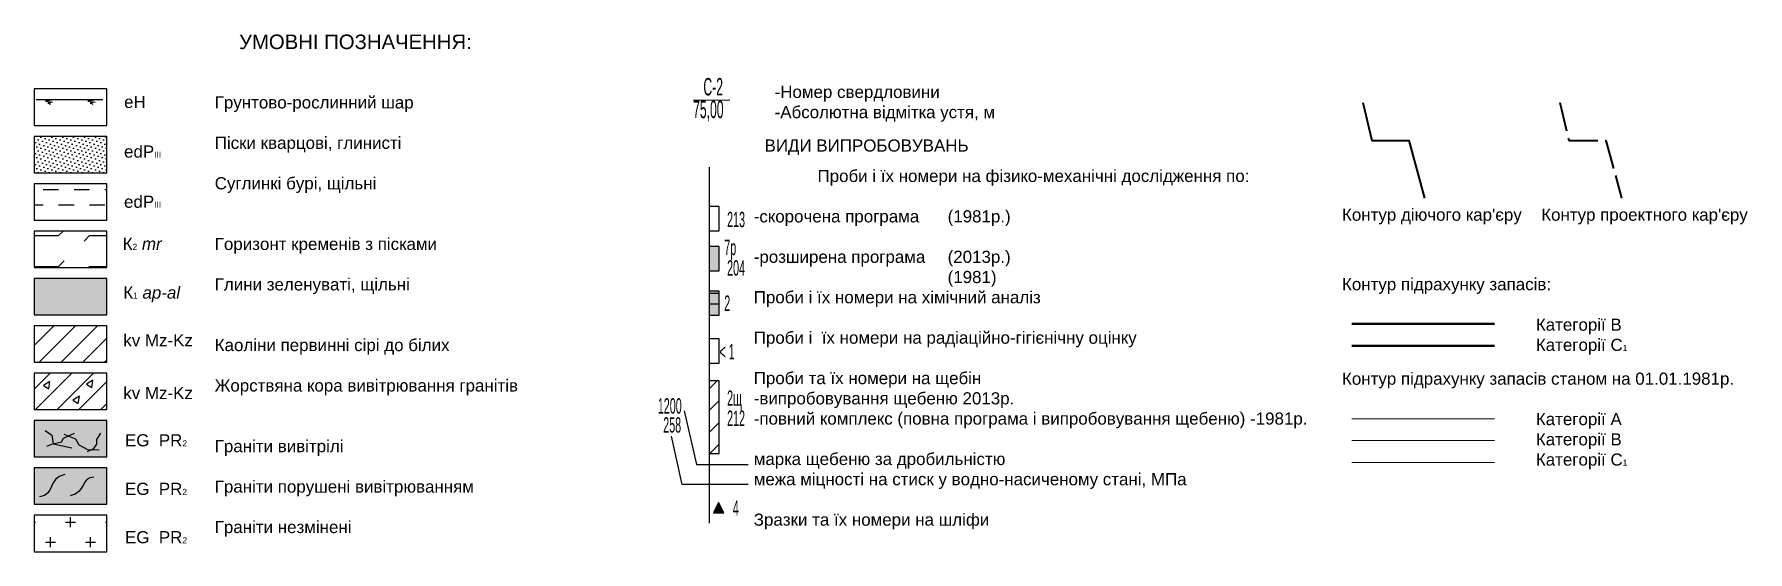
# Model space of a CAD drawing. Header units: millimetres. Extents: x 22962 to 25865, y 7703 to 10550.
# Drawn here: x 25158 to 25865, y 9422 to 9635 of the extents above; entities that cross this region are included whole.
import ezdxf

# ---------------------------------------------------------------- set-up
doc = ezdxf.new("R2010")
doc.units = ezdxf.units.MM
doc.linetypes.add('ACAD_ISO02W100', pattern=[15, 12, -3])
doc.styles.get("Standard").update_dxf_attribs({"font": 'arial.ttf'})
pattern_1 = [(45, (7476.981, 509.79), (-4.490128, 4.490128), [])]

msp = doc.modelspace()

# ---------------------------------------------------------------- hatches: boundary and pattern name
h = msp.add_hatch()
h.set_pattern_fill('DOTS', color=256, angle=45)
h.set_pattern_definition([(45, (7476.9813, 509.7897), (-0.56126601, 1.68379802), [0, -1.5875])])
h.paths.add_polyline_path([(25158.02, 9578.11), (25188.02, 9578.11), (25188.02, 9593.11), (25158.02, 9593.11)])
h = msp.add_hatch()
h.set_pattern_fill('DASH', color=256, scale=2)
h.set_pattern_definition([(0, (7476.981, 509.79), (6.35, 6.35), [6.35, -6.35])])
h.paths.add_polyline_path([(25158.02, 9558.59), (25188.02, 9558.59), (25188.02, 9573.59), (25158.02, 9573.59)])
h = msp.add_hatch()
h.set_pattern_fill('FLEX', color=256, scale=2)
h.set_pattern_definition([(0, (7476.981, 509.79), (0, 12.7), [12.7, -12.7]), (45, (7489.681, 509.79), (9e-16, 12.7), [3.175, -11.610512, 3.175, -17.960512])])
h.paths.add_polyline_path([(25158.02, 9539.06), (25188.02, 9539.06), (25188.02, 9554.06), (25158.02, 9554.06)])
h = msp.add_hatch(color=7)
h.dxf.hatch_style = 1
h.paths.add_polyline_path([(25440.6, 9547.66), (25436.48, 9547.66), (25436.48, 9537.72), (25440.6, 9537.72)])
h = msp.add_hatch(color=93)
h.dxf.hatch_style = 1
h.paths.add_polyline_path([(25158.02, 9519.53), (25188.02, 9519.53), (25188.02, 9534.53), (25158.02, 9534.53)])
h = msp.add_hatch(color=9)
h.dxf.hatch_style = 1
h.paths.add_polyline_path([(25440.6, 9529.33), (25436.48, 9529.33), (25436.48, 9519.39), (25440.6, 9519.39)])
h = msp.add_hatch()
h.set_pattern_fill('ANSI31', color=34, scale=2)
h.set_pattern_definition(pattern_1)
h.paths.add_polyline_path([(25158.02, 9500.01), (25188.02, 9500.01), (25188.02, 9515.01), (25158.02, 9515.01)])
h = msp.add_hatch()
h.set_pattern_fill('ANSI31', color=34, scale=2)
h.set_pattern_definition(pattern_1)
h.paths.add_polyline_path([(25158.02, 9480.48), (25188.02, 9480.48), (25188.02, 9495.48), (25158.02, 9495.48)])
h = msp.add_hatch()
h.set_pattern_fill('ANSI31', scale=2)
h.set_pattern_definition(pattern_1)
h.paths.add_polyline_path([(25440.6, 9492.4), (25436.48, 9492.4), (25436.48, 9462.44), (25440.6, 9462.44)])
at = {"true_color": 0xce8e8b}
h = msp.add_hatch(color=33, dxfattribs=at)
h.dxf.hatch_style = 1
h.paths.add_polyline_path([(25158.02, 9460.96), (25188.02, 9460.96), (25188.02, 9475.96), (25158.02, 9475.96)])
h = msp.add_hatch(color=33, dxfattribs=at)
h.dxf.hatch_style = 1
h.paths.add_polyline_path([(25158.02, 9441.43), (25188.02, 9441.43), (25188.02, 9456.43), (25158.02, 9456.43)])
h = msp.add_hatch(color=7)
h.dxf.hatch_style = 1
h.paths.add_polyline_path([(25438.26, 9437.89), (25442.59, 9437.89), (25440.43, 9442.18)])
h = msp.add_hatch()
h.set_pattern_fill('CROSS', scale=1.3)
h.set_pattern_definition([(0, (25162.68, 9425.765), (8.255, 8.255), [4.1275, -12.3825]), (90, (25164.744, 9423.7015), (-8.255, 8.255), [4.1275, -12.3825])])
h.paths.add_polyline_path([(25158.02, 9421.9), (25188.02, 9421.9), (25188.02, 9436.9), (25158.02, 9436.9)])

# ---------------------------------------------------------------- linework, layer by layer
at = {"color": 7, "linetype": 'Continuous'}
msp.add_line((25430.08, 9608.09), (25445.06, 9608.1), dxfattribs=at)
for points in [[(25158.02, 9597.64), (25188.02, 9597.64), (25188.02, 9612.64), (25158.02, 9612.64)], [(25158.02, 9578.11), (25188.02, 9578.11), (25188.02, 9593.11), (25158.02, 9593.11)], [(25158.02, 9558.59), (25188.02, 9558.59), (25188.02, 9573.59), (25158.02, 9573.59)], [(25440.6, 9564.15), (25436.48, 9564.15), (25436.48, 9554.21), (25440.6, 9554.21)], [(25158.02, 9539.06), (25188.02, 9539.06), (25188.02, 9554.06), (25158.02, 9554.06)], [(25440.6, 9547.66), (25436.48, 9547.66), (25436.48, 9537.72), (25440.6, 9537.72)], [(25158.02, 9519.53), (25188.02, 9519.53), (25188.02, 9534.53), (25158.02, 9534.53)], [(25440.6, 9529.33), (25436.48, 9529.33), (25436.48, 9519.39), (25440.6, 9519.39)], [(25158.02, 9500.01), (25188.02, 9500.01), (25188.02, 9515.01), (25158.02, 9515.01)], [(25440.6, 9509.58), (25436.48, 9509.58), (25436.48, 9499.64), (25440.6, 9499.64)], [(25158.02, 9480.48), (25188.02, 9480.48), (25188.02, 9495.48), (25158.02, 9495.48)], [(25161.8, 9490.4), (25164.04, 9488.97), (25164.48, 9492.07)], [(25179.55, 9490.98), (25181.79, 9489.55), (25182.23, 9492.65)], [(25440.6, 9492.4), (25436.48, 9492.4), (25436.48, 9462.44), (25440.6, 9462.44)], [(25173.94, 9484.37), (25176.17, 9482.95), (25176.62, 9486.04)], [(25158.02, 9460.96), (25188.02, 9460.96), (25188.02, 9475.96), (25158.02, 9475.96)], [(25158.02, 9441.43), (25188.02, 9441.43), (25188.02, 9456.43), (25158.02, 9456.43)], [(25438.26, 9437.89), (25442.59, 9437.89), (25440.43, 9442.18)], [(25158.02, 9421.9), (25188.02, 9421.9), (25188.02, 9436.9), (25158.02, 9436.9)]]:
    msp.add_lwpolyline(points, close=True)
for points in [[(25158.75, 9608.25), (25186.34, 9608.25)], [(25436.48, 9580.38), (25436.48, 9433.6)], [(25440.6, 9528.31), (25436.48, 9528.31)], [(25440.6, 9523.9), (25436.48, 9523.9)], [(25426.2, 9479.96), (25431.3, 9457.81), (25452.62, 9457.81)], [(25162.46, 9471.9), (25165.25, 9469.87), (25165.83, 9466.31), (25173.49, 9464.66)], [(25165.83, 9466.31), (25169.31, 9467.25), (25170.11, 9468.7), (25174.66, 9470.71)], [(25170.2, 9470.3), (25174.98, 9468.4), (25176.36, 9465.97), (25180.01, 9464.02), (25184.76, 9463.86)], [(25179.93, 9463.26), (25182.63, 9464.45), (25183.9, 9466.28), (25183.9, 9468.16), (25185.53, 9470.81)], [(25452.62, 9449.58), (25425.38, 9449.58), (25420.98, 9469.54)], [(25165.83, 9466.31), (25163.03, 9465.33)], [(25170.64, 9453.72), (25168.35, 9452.9), (25166.82, 9451.7), (25165.81, 9450.28), (25165.07, 9448.76), (25164.39, 9447.29), (25163.51, 9445.99), (25162.2, 9445.01), (25160.23, 9444.47)], [(25182.61, 9452.58), (25180.92, 9452.37), (25179.75, 9451.66), (25178.89, 9450.6), (25178.17, 9449.31), (25177.39, 9447.96), (25176.37, 9446.68), (25174.91, 9445.6), (25172.85, 9444.89)]]:
    msp.add_lwpolyline(points)
for points in [[(25162.04, 9608.25), (25166.99, 9608.25), (25162.63, 9607.63), (25165.58, 9607.2), (25163.63, 9606.82), (25164.69, 9606.49), (25164.34, 9606.3)], [(25179.56, 9608.25), (25184.51, 9608.25), (25180.15, 9607.63), (25183.09, 9607.2), (25181.15, 9606.82), (25182.21, 9606.49), (25181.85, 9606.3)]]:
    msp.add_lwpolyline(points, dxfattribs=at)
at = {"lineweight": 40}
msp.add_lwpolyline([(25706.18, 9607), (25709.91, 9591.42), (25725.16, 9591.42), (25731.66, 9567.67)], dxfattribs=at)
at = {"linetype": 'ACAD_ISO02W100', "lineweight": 40}
msp.add_lwpolyline([(25787.51, 9607), (25791.24, 9591.42), (25806.49, 9591.42), (25812.98, 9567.67)], dxfattribs=at)
at = {"color": 5, "lineweight": 50}
msp.add_lwpolyline([(25760.6, 9515.85), (25701.65, 9515.85)], dxfattribs=at)
at = {"color": 3, "lineweight": 50}
msp.add_lwpolyline([(25760.6, 9506.83), (25701.65, 9506.83)], dxfattribs=at)
at = {"color": 1, "lineweight": 20}
msp.add_lwpolyline([(25760.6, 9476.7), (25701.65, 9476.7)], dxfattribs=at)
at = {"color": 5, "lineweight": 20}
msp.add_lwpolyline([(25760.6, 9467.68), (25701.65, 9467.68)], dxfattribs=at)
at = {"color": 3, "lineweight": 20}
msp.add_lwpolyline([(25760.6, 9458.66), (25701.65, 9458.66)], dxfattribs=at)

# ---------------------------------------------------------------- texts
at = {"color": 7, "width": 0.5}
for s, height, p in [('C-2', 7.204, (25434.12, 9609.97)), ('75,00', 7.204, (25429.87, 9600.63)), ('213', 6.351, (25443.91, 9555.68)), ('7p', 6.351, (25442.74, 9544.12)), ('204', 6.351, (25443.91, 9535.7)), ('2', 6.35, (25442.74, 9521.17)), ('< 1', 6.351, (25440.75, 9501.2)), ('2щ', 6.351, (25443.91, 9482.04)), ('1200', 6.351, (25415.32, 9478.82)), ('258', 6.351, (25417.54, 9470.99)), ('212', 6.351, (25443.91, 9473.74)), ('4', 6.35, (25446.28, 9436.7))]:
    msp.add_text(s, height=height, dxfattribs=at).set_placement(p)
at = {"attachment_point": 1}
for s, width, insert, char_height in [('УМОВНІ ПОЗНАЧЕННЯ:', 101.2154, (25242.53, 9635.09), 6), ('Грунтово-рослинний шар\\P\\PПіски кварцові, глинисті\\P\\PСуглинкі бурі, щільні\\P\\P\\PГоризонт кременів з пісками\\P\\PГлини зеленуваті, щільні\\P\\P\\PКаоліни первинні сірі до білих\\P\\PЖорствяна кора вивітрювання гранітів\\P\\P\\PГраніти вивітрілі\\P\\PГраніти порушені вивітрюванням\\P\\PГраніти незмінені', 144.1099, (25232.49, 9609.61), 5), ('-Номер свердловини\\P-Абсолютна відмітка устя, м', 98.0294, (25463.52, 9613.94), 5), ('ВИДИ ВИПРОБОВУВАНЬ', 122.4806, (25459.36, 9591.84), 5), ('\\pi26.313;Проби і їх номери на фізико-механічні дослідження по:\\P\\pi114.85;\\P\\pi0;-скорочена програма ^I(1981р.)\\P\\P-розширена програма ^I(2013р.)\\P^I^I^I^I(1981)\\PПроби і їх номери на хімічний аналіз\\P\\PПроби і  їх номери на радіаційно-гігієнічну оцінку\\P\\PПроби та їх номери на щебін\\P-випробовування щебеню 2013р.\\P-повний комплекс (повна програма і випробовування щебеню) -1981р.\\P\\Pмарка щебеню за дробильністю\\Pмежа міцності на стиск у водно-насиченому стані, МПа\\P\\PЗразки та їх номери на шліфи', 229.6988, (25454.91, 9579.31), 5), ("Контур діючого кар'єру", 79.4889, (25697.64, 9563.33), 5), ("Контур проектного кар'єру", 90.9658, (25779.85, 9563.33), 5), ('Контур підрахунку запасів:\\P^I^I^I^I\\P^I^I^I^IКатегорії В\\P^I^I^I^IКатегорії С{\\H0.5x;1}', 121.9171, (25697.64, 9534.67), 5), ('Контур підрахунку запасів станом на 01.01.1981р.\\P\\P^I^I^I^IКатегорії А\\P^I^I^I^IКатегорії В\\P^I^I^I^IКатегорії С{\\H0.5x;1}', 165.7655, (25697.64, 9495.73), 5)]:
    msp.add_mtext_dynamic_manual_height_columns(s, width=width, gutter_width=12.5, heights=[0], dxfattribs=dict(at, insert=insert, char_height=char_height))
at = {"lineweight": 20, "char_height": 2.5, "attachment_point": 1}
for s, width, insert in [('{\\H2x;eН}', 12.4129, (25195.1, 9609.8)), ('{\\H2x;edP}III', 12.4129, (25195.07, 9589.35)), ('{\\H2x;edP}III', 12.4129, (25195.07, 9568.66)), ('{\\H2x;К}2  {\\fArial|b0|i1|c204|p34;\\H2x;mr}', 37.5452, (25194.5, 9551.32)), ('{\\H2x;К}1  {\\fArial|b0|i1|c204|p34;\\H2x;ap-al}', 37.5452, (25194.72, 9531.22)), ('{\\H2x;kv Mz-Kz}', 37.5452, (25194.77, 9511.57)), ('{\\H2x;kv Mz-Kz}', 37.5452, (25194.77, 9489.8)), ('{\\H2x;EG  PR}2', 37.5452, (25195.46, 9470.33)), ('{\\H2x;EG  PR}2', 37.5452, (25195.46, 9450.31)), ('{\\H2x;EG  PR}2', 37.5452, (25195.46, 9430.38))]:
    msp.add_mtext_dynamic_manual_height_columns(s, width=width, gutter_width=12.5, heights=[0], dxfattribs=dict(at, insert=insert))

doc.saveas('drawing.dxf')
